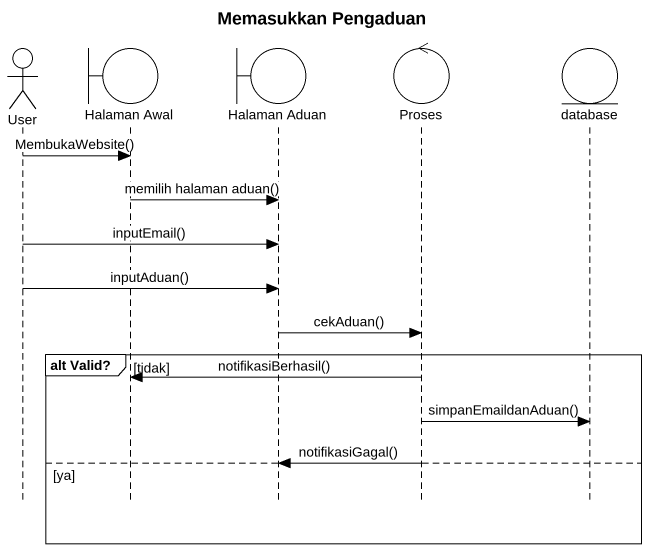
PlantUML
@startuml
title Memasukkan Pengaduan
hide footbox
actor User
boundary "Halaman Awal" as Halaman_Awal
boundary "Halaman Aduan" as Halaman_Aduan
control Proses
entity "database" as database_

User -> Halaman_Awal : MembukaWebsite()
Halaman_Awal -> Halaman_Aduan : memilih halaman aduan()
User -> Halaman_Aduan : inputEmail()
User -> Halaman_Aduan : inputAduan()
Halaman_Aduan -> Proses : cekAduan()
group alt Valid? [tidak]
  Proses -> Halaman_Awal : notifikasiBerhasil()
  Proses -> database_ : simpanEmaildanAduan()
else ya
  Proses -> Halaman_Aduan : notifikasiGagal()
end
@enduml
